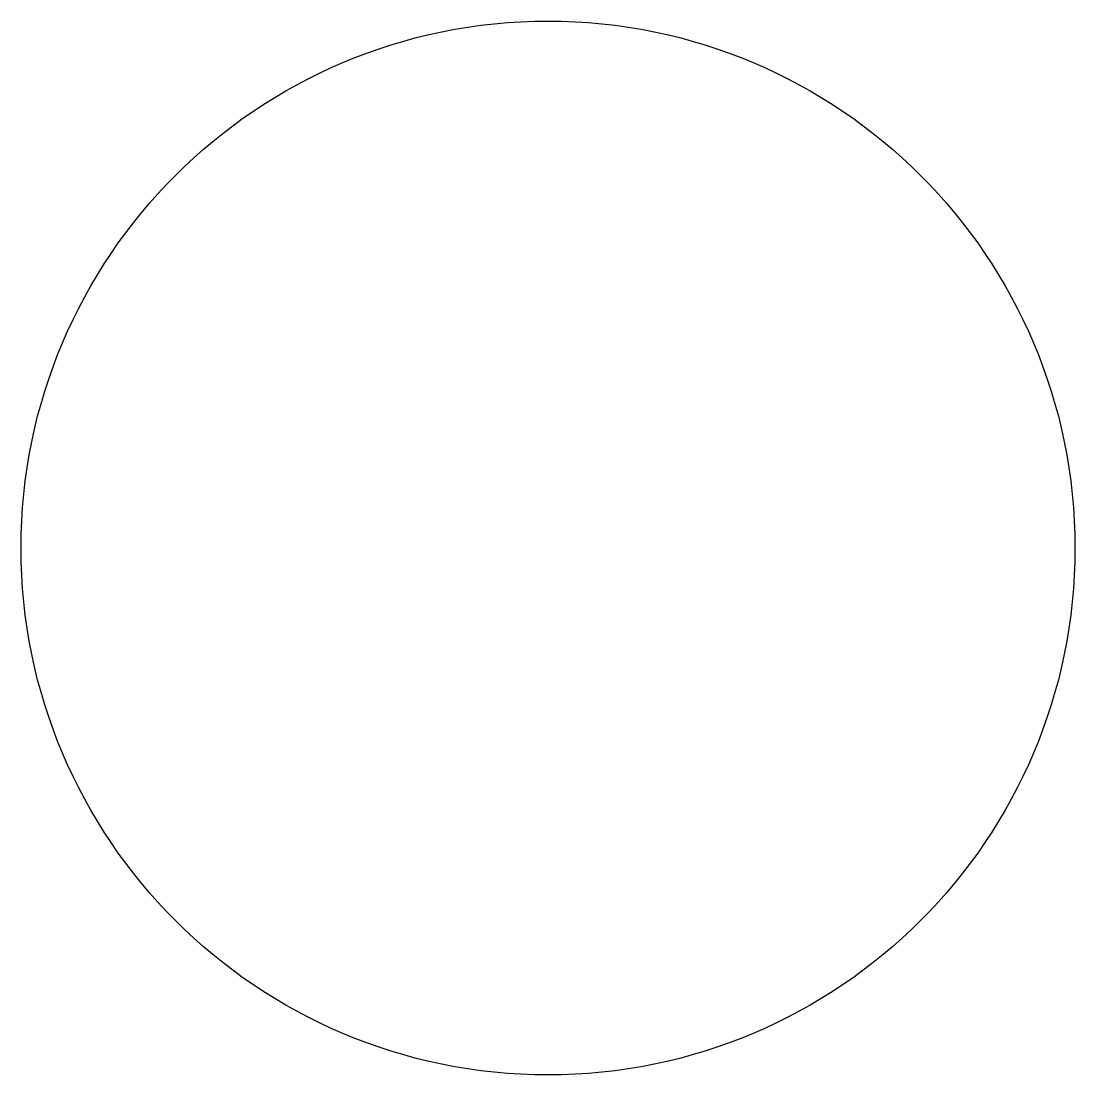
# Model space of a CAD drawing. Header units: millimetres. Extents: x -6 to 6, y -6 to 6.
import ezdxf

# ---------------------------------------------------------------- set-up
doc = ezdxf.new("R2010")
doc.units = ezdxf.units.MM

msp = doc.modelspace()

# ---------------------------------------------------------------- linework, layer by layer
msp.add_circle((0, 0, 160), 6)

doc.saveas('drawing.dxf')
